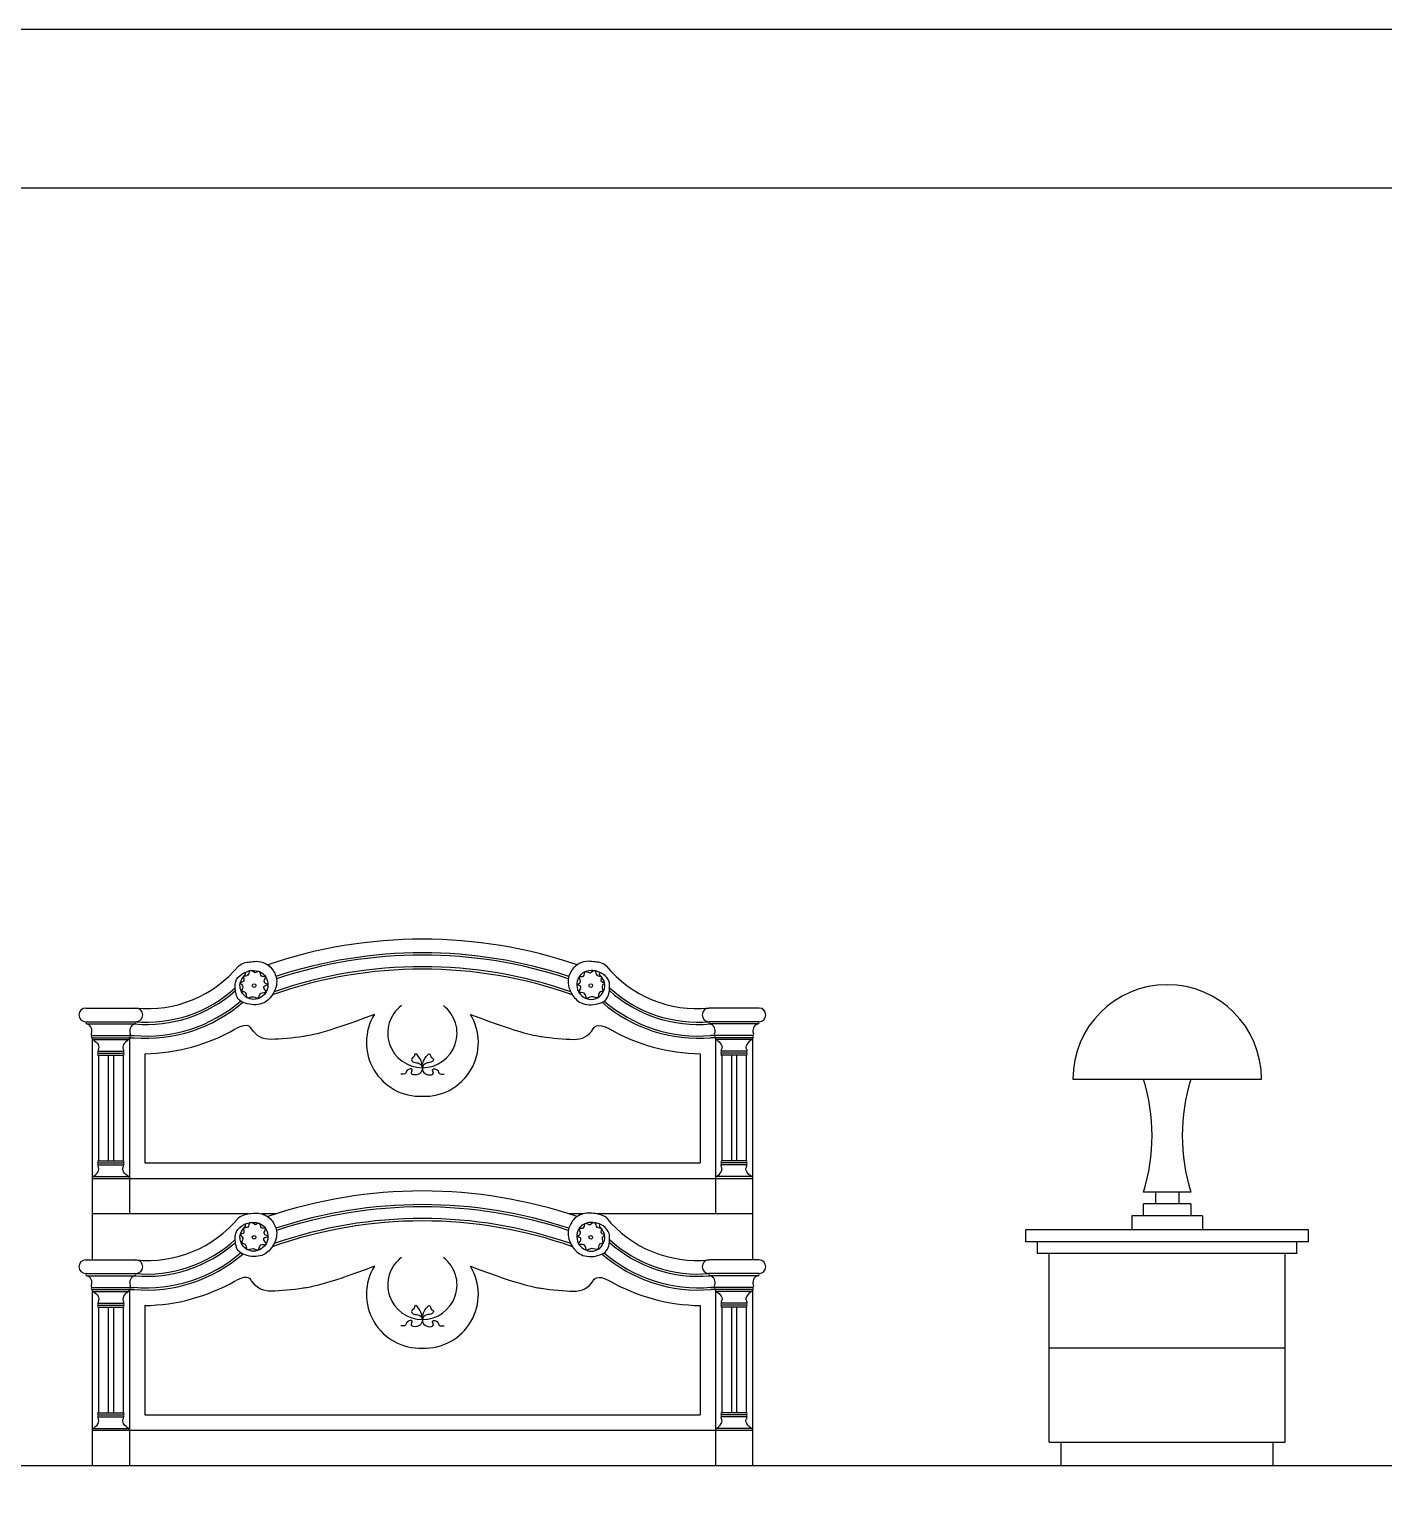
# Model space of a CAD drawing. Header units: inches. Extents: x 18.5 to 61, y 8.5 to 33.3.
# Drawn here: x 33.305 to 36.177, y 30.171 to 33.277 of the extents above; entities that cross this region are included whole.
import ezdxf

# ---------------------------------------------------------------- set-up
doc = ezdxf.new("R2010")
doc.units = ezdxf.units.IN
doc.header["$MEASUREMENT"] = 0
for name, color, linetype in [('02', 2, 'Continuous'), ('1', 1, 'Continuous'), ('kadrbm', 4, 'Continuous')]:
    doc.layers.add(name, color=color, linetype=linetype)

# ---------------------------------------------------------------- blocks, each defined once
blk = doc.blocks.new('kadrbm')
at = {"layer": 'kadrbm', "color": 4}
blk.add_lwpolyline([(0, 0), (0, 24.7972), (21, 24.7972), (21, 0), (0, 0)], close=True, dxfattribs=at)
blk.add_lwpolyline([(20.6631, 0.3257), (20.6631, 24.4603), (0.3369, 24.4603), (0.3369, 0.3257), (20.6631, 0.3257)], dxfattribs=at)

msp = doc.modelspace()

# ---------------------------------------------------------------- linework, layer by layer
at = {"layer": '02'}
for p, q in [((35.5179, 31.0504), (35.9179, 31.0504)), ((35.7679, 30.8104), (35.6679, 30.8104)), ((35.7679, 30.7854), (35.6679, 30.7854)), ((35.6679, 30.7604), (35.6679, 30.7854)), ((35.6929, 30.8104), (35.6929, 30.7854)), ((35.7429, 30.8104), (35.7429, 30.7854)), ((35.7679, 30.7854), (35.7679, 30.7604)), ((35.7929, 30.7604), (35.6429, 30.7604)), ((35.6429, 30.7604), (35.6429, 30.7304)), ((35.7929, 30.7604), (35.7929, 30.7304)), ((36.0179, 30.7304), (35.4179, 30.7304)), ((35.4179, 30.7054), (35.4179, 30.7304)), ((36.0179, 30.7054), (36.0179, 30.7304)), ((36.0179, 30.7054), (35.4179, 30.7054)), ((35.4429, 30.6804), (35.4429, 30.7054)), ((35.9929, 30.6804), (35.9929, 30.7054)), ((35.9929, 30.6804), (35.4429, 30.6804)), ((35.4679, 30.2804), (35.4679, 30.6804)), ((35.9679, 30.2804), (35.9679, 30.6804)), ((35.4679, 30.4804), (35.9679, 30.4804)), ((35.4679, 30.2804), (35.9679, 30.2804)), ((35.4929, 30.2304), (35.4929, 30.2804)), ((35.9429, 30.2304), (35.9429, 30.2804))]:
    msp.add_line(p, q, dxfattribs=at)
for centre, radius, start, end in [((35.7179, 31.0504), 0.2, 0, 180), ((35.274, 30.9304), 0.4117, 343.0545, 16.9455), ((36.1617, 30.9304), 0.4117, 163.0545, 196.9455)]:
    msp.add_arc(centre, radius, start, end, dxfattribs=at)
at = {"layer": '1'}
for p, q in [((33.4247, 31.201), (33.5308, 31.201)), ((34.8523, 31.201), (34.7462, 31.201)), ((33.4247, 31.172), (33.5308, 31.172)), ((33.4268, 31.1673), (33.5286, 31.1673)), ((34.8523, 31.172), (34.7462, 31.172)), ((34.8501, 31.1673), (34.7483, 31.1673)), ((33.4384, 31.1426), (33.5272, 31.1426)), ((33.4384, 31.1379), (33.4384, 30.6669)), ((33.4384, 31.1379), (33.527, 31.1379)), ((33.4404, 31.134), (33.5151, 31.134)), ((33.517, 31.1379), (33.517, 30.7645)), ((34.8385, 31.1426), (34.7497, 31.1426)), ((34.8385, 31.1379), (34.75, 31.1379)), ((34.76, 31.1379), (34.76, 30.7645)), ((34.8366, 31.134), (34.7619, 31.134)), ((34.8385, 31.1379), (34.8385, 30.6669)), ((33.4517, 31.1092), (33.5038, 31.1092)), ((33.4517, 31.105), (33.5038, 31.105)), ((33.4517, 31.1007), (33.4517, 30.8768)), ((33.4517, 31.1007), (33.5038, 31.1007)), ((33.4722, 31.1007), (33.4722, 30.8768)), ((33.4833, 31.1007), (33.4833, 30.8768)), ((33.5038, 31.1007), (33.5038, 30.8768)), ((33.5497, 31.1041), (33.5497, 30.8724)), ((34.7272, 31.1041), (34.7272, 30.8724)), ((34.8253, 31.1092), (34.7732, 31.1092)), ((34.8253, 31.105), (34.7732, 31.105)), ((34.8253, 31.1007), (34.7732, 31.1007)), ((34.7732, 31.1007), (34.7732, 30.8768)), ((34.7937, 31.1007), (34.7937, 30.8768)), ((34.8048, 31.1007), (34.8048, 30.8768)), ((34.8253, 31.1007), (34.8253, 30.8768)), ((33.4517, 30.8768), (33.5038, 30.8768)), ((34.8253, 30.8768), (34.7732, 30.8768)), ((33.4517, 30.8726), (33.5038, 30.8726)), ((33.4517, 30.8683), (33.5038, 30.8683)), ((33.5497, 30.8724), (34.7272, 30.8724)), ((34.8253, 30.8726), (34.7732, 30.8726)), ((34.8253, 30.8683), (34.7732, 30.8683)), ((33.4384, 30.8396), (34.8385, 30.8396)), ((33.4404, 30.8435), (33.5151, 30.8435)), ((34.8366, 30.8435), (34.7619, 30.8435)), ((33.7689, 30.7645), (33.4384, 30.7645)), ((33.8283, 30.7645), (33.7977, 30.7645)), ((34.4793, 30.7645), (34.4486, 30.7645)), ((34.8385, 30.7645), (34.5081, 30.7645)), ((33.4247, 30.6669), (33.5308, 30.6669)), ((34.8523, 30.6669), (34.7462, 30.6669)), ((33.4247, 30.638), (33.5308, 30.638)), ((33.4268, 30.6332), (33.5286, 30.6332)), ((34.8523, 30.638), (34.7462, 30.638)), ((34.8501, 30.6332), (34.7483, 30.6332)), ((33.4384, 30.6086), (33.5272, 30.6086)), ((33.4384, 30.6038), (33.527, 30.6038)), ((33.4384, 30.6038), (33.4384, 30.2304)), ((33.4404, 30.5999), (33.5151, 30.5999)), ((33.517, 30.6038), (33.517, 30.2304)), ((34.8385, 30.6086), (34.7497, 30.6086)), ((34.8385, 30.6038), (34.75, 30.6038)), ((34.76, 30.6038), (34.76, 30.2304)), ((34.8366, 30.5999), (34.7619, 30.5999)), ((34.8385, 30.6038), (34.8385, 30.2304)), ((33.4517, 30.5751), (33.5038, 30.5751)), ((33.4517, 30.5709), (33.5038, 30.5709)), ((33.4517, 30.5666), (33.5038, 30.5666)), ((33.4517, 30.5666), (33.4517, 30.3427)), ((33.4722, 30.5666), (33.4722, 30.3427)), ((33.4833, 30.5666), (33.4833, 30.3427)), ((33.5038, 30.5666), (33.5038, 30.3427)), ((33.5497, 30.57), (33.5497, 30.3383)), ((34.7272, 30.57), (34.7272, 30.3383)), ((34.8253, 30.5751), (34.7732, 30.5751)), ((34.8253, 30.5709), (34.7732, 30.5709)), ((34.8253, 30.5666), (34.7732, 30.5666)), ((34.7732, 30.5666), (34.7732, 30.3427)), ((34.7937, 30.5666), (34.7937, 30.3427)), ((34.8048, 30.5666), (34.8048, 30.3427)), ((34.8253, 30.5666), (34.8253, 30.3427)), ((33.4517, 30.3427), (33.5038, 30.3427)), ((33.4517, 30.3385), (33.5038, 30.3385)), ((33.4517, 30.3342), (33.5038, 30.3342)), ((33.5497, 30.3383), (34.7272, 30.3383)), ((34.8253, 30.3427), (34.7732, 30.3427)), ((34.8253, 30.3385), (34.7732, 30.3385)), ((34.8253, 30.3342), (34.7732, 30.3342)), ((33.4384, 30.3055), (34.8385, 30.3055)), ((33.4404, 30.3094), (33.5151, 30.3094)), ((34.8366, 30.3094), (34.7619, 30.3094)), ((20.3274, 30.2304), (37.6916, 30.2304)), ((33.4384, 30.2304), (34.8385, 30.2304))]:
    msp.add_line(p, q, dxfattribs=at)
for centre in [(33.7816, 31.2488), (34.4954, 31.2488), (33.7816, 30.7147), (34.4954, 30.7147)]:
    msp.add_circle(centre, 0.00389, dxfattribs=at)
for centre, radius, start, end in [((34.1385, 30.3322), 1.0149, 71.1372, 108.8628), ((34.1385, 30.3322), 0.9859, 71.6406, 108.3594), ((34.1385, 30.3322), 0.9811, 71.6177, 108.3823), ((33.5562, 31.4492), 0.2495, 264.1486, 320.5863), ((34.1385, 30.3322), 0.9514, 70.4471, 109.5529), ((34.1385, 30.3322), 0.9565, 70.8094, 109.1906), ((34.7207, 31.4492), 0.2495, 219.4137, 275.8514), ((33.7604, 31.2731), 0.00296, 353.4372, 85.0792), ((34.5166, 31.2731), 0.00296, 94.9208, 186.5628), ((33.5536, 31.4486), 0.2825, 264.9126, 311.8298), ((33.5538, 31.4487), 0.2778, 264.8391, 312.5125), ((34.7234, 31.4486), 0.2825, 228.1702, 275.0874), ((34.7231, 31.4487), 0.2778, 227.4875, 275.1609), ((33.4247, 31.1865), 0.0145, 90, 270), ((33.5531, 31.4483), 0.3115, 265.1132, 310.9716), ((33.553, 31.4484), 0.3068, 265.1129, 310.6613), ((33.5308, 31.1865), 0.0145, 270, 90), ((34.1339, 31.1278), 0.1141, 148.4296, 272.2938), ((34.1385, 31.1478), 0.0734, 127.3104, 52.6896), ((34.143, 31.1278), 0.1141, 267.7062, 31.5704), ((34.7239, 31.4483), 0.3115, 229.0284, 274.8868), ((34.724, 31.4484), 0.3068, 229.3387, 274.8871), ((34.7462, 31.1865), 0.0145, 90, 270), ((34.8523, 31.1865), 0.0145, 270, 90), ((33.4268, 31.1697), 0.00238, 90, 270), ((33.4229, 31.153), 0.0148, 335.902, 74.7752), ((33.5325, 31.153), 0.0148, 105.2248, 204.098), ((33.5286, 31.1697), 0.00238, 270, 90), ((33.5448, 31.4997), 0.3956, 270.7077, 299.8501), ((34.7321, 31.4997), 0.3956, 240.1499, 269.2923), ((34.7483, 31.1697), 0.00238, 90, 270), ((34.7445, 31.153), 0.0148, 335.902, 74.7752), ((34.854, 31.153), 0.0148, 105.2248, 204.098), ((34.8501, 31.1697), 0.00238, 270, 90), ((33.4387, 31.1454), 0.00274, 144.3617, 265.481), ((33.4384, 31.1403), 0.00238, 90, 270), ((33.4404, 31.1359), 0.00195, 90, 270), ((33.5151, 31.1359), 0.00195, 270, 90), ((33.5168, 31.1454), 0.00274, 274.519, 35.6383), ((33.517, 31.1403), 0.00238, 270, 90), ((34.7602, 31.1454), 0.00274, 144.3617, 265.481), ((34.76, 31.1403), 0.00238, 90, 270), ((34.7619, 31.1359), 0.00195, 90, 270), ((34.8366, 31.1359), 0.00195, 270, 90), ((34.8383, 31.1454), 0.00274, 274.519, 35.6383), ((34.8385, 31.1403), 0.00238, 270, 90), ((33.4517, 31.1071), 0.00213, 90, 270), ((33.4517, 31.1028), 0.00213, 90, 270), ((33.5038, 31.1071), 0.00213, 270, 90), ((33.5038, 31.1028), 0.00213, 270, 90), ((34.7732, 31.1071), 0.00213, 90, 270), ((34.7732, 31.1028), 0.00213, 90, 270), ((34.8253, 31.1071), 0.00213, 270, 90), ((34.8253, 31.1028), 0.00213, 270, 90), ((33.4517, 30.8747), 0.00213, 90, 270), ((33.5038, 30.8747), 0.00213, 270, 90), ((34.7732, 30.8747), 0.00213, 90, 270), ((34.8253, 30.8747), 0.00213, 270, 90), ((33.4517, 30.8704), 0.00213, 90, 270), ((33.5038, 30.8704), 0.00213, 270, 90), ((34.7732, 30.8704), 0.00213, 90, 270), ((34.8253, 30.8704), 0.00213, 270, 90), ((33.4404, 30.8416), 0.00195, 90, 270), ((33.5151, 30.8416), 0.00195, 270, 90), ((34.1385, 29.7981), 1.0149, 71.1372, 108.8628), ((34.7619, 30.8416), 0.00195, 90, 270), ((34.8366, 30.8416), 0.00195, 270, 90), ((34.1385, 29.7981), 0.9859, 71.6406, 108.3594), ((33.5562, 30.9151), 0.2495, 264.1486, 320.5863), ((34.1385, 29.7981), 0.9565, 70.8094, 109.1906), ((34.1385, 29.7981), 0.9811, 71.6177, 108.3823), ((34.7207, 30.9151), 0.2495, 219.4137, 275.8514), ((33.7604, 30.739), 0.00296, 353.4372, 85.0792), ((34.1385, 29.7981), 0.9514, 70.4471, 109.5529), ((34.5166, 30.739), 0.00296, 94.9208, 186.5628), ((33.5536, 30.9145), 0.2825, 264.9126, 311.8298), ((33.5538, 30.9146), 0.2778, 264.8391, 312.5125), ((34.7234, 30.9145), 0.2825, 228.1702, 275.0874), ((34.7231, 30.9146), 0.2778, 227.4875, 275.1609), ((33.4247, 30.6524), 0.0145, 90, 270), ((33.5531, 30.9143), 0.3115, 265.1132, 310.9716), ((33.553, 30.9143), 0.3068, 265.1129, 310.6613), ((33.5308, 30.6524), 0.0145, 270, 90), ((34.1385, 30.6137), 0.0734, 127.3104, 52.6896), ((34.7239, 30.9143), 0.3115, 229.0284, 274.8868), ((34.724, 30.9143), 0.3068, 229.3387, 274.8871), ((34.7462, 30.6524), 0.0145, 90, 270), ((34.8523, 30.6524), 0.0145, 270, 90), ((33.4268, 30.6356), 0.00238, 90, 270), ((33.4229, 30.6189), 0.0148, 335.902, 74.7752), ((33.5325, 30.6189), 0.0148, 105.2248, 204.098), ((33.5286, 30.6356), 0.00238, 270, 90), ((34.1339, 30.5937), 0.1141, 148.4296, 272.2938), ((34.143, 30.5937), 0.1141, 267.7062, 31.5704), ((34.7483, 30.6356), 0.00238, 90, 270), ((34.7445, 30.6189), 0.0148, 335.902, 74.7752), ((34.854, 30.6189), 0.0148, 105.2248, 204.098), ((34.8501, 30.6356), 0.00238, 270, 90), ((33.4387, 30.6113), 0.00274, 144.3617, 265.481), ((33.4384, 30.6062), 0.00238, 90, 270), ((33.4404, 30.6018), 0.00195, 90, 270), ((33.5151, 30.6018), 0.00195, 270, 90), ((33.5168, 30.6113), 0.00274, 274.519, 35.6383), ((33.517, 30.6062), 0.00238, 270, 90), ((33.5448, 30.9656), 0.3956, 270.7077, 299.8501), ((34.7321, 30.9656), 0.3956, 240.1499, 269.2923), ((34.7602, 30.6113), 0.00274, 144.3617, 265.481), ((34.76, 30.6062), 0.00238, 90, 270), ((34.7619, 30.6018), 0.00195, 90, 270), ((34.8366, 30.6018), 0.00195, 270, 90), ((34.8383, 30.6113), 0.00274, 274.519, 35.6383), ((34.8385, 30.6062), 0.00238, 270, 90), ((33.4517, 30.573), 0.00213, 90, 270), ((33.4517, 30.5687), 0.00213, 90, 270), ((33.5038, 30.573), 0.00213, 270, 90), ((33.5038, 30.5687), 0.00213, 270, 90), ((34.7732, 30.573), 0.00213, 90, 270), ((34.7732, 30.5687), 0.00213, 90, 270), ((34.8253, 30.573), 0.00213, 270, 90), ((34.8253, 30.5687), 0.00213, 270, 90), ((33.4517, 30.3406), 0.00213, 90, 270), ((33.4517, 30.3363), 0.00213, 90, 270), ((33.5038, 30.3406), 0.00213, 270, 90), ((33.5038, 30.3363), 0.00213, 270, 90), ((34.7732, 30.3406), 0.00213, 90, 270), ((34.7732, 30.3363), 0.00213, 90, 270), ((34.8253, 30.3406), 0.00213, 270, 90), ((34.8253, 30.3363), 0.00213, 270, 90), ((33.4404, 30.3075), 0.00195, 90, 270), ((33.5151, 30.3075), 0.00195, 270, 90), ((34.7619, 30.3075), 0.00195, 90, 270), ((34.8366, 30.3075), 0.00195, 270, 90)]:
    msp.add_arc(centre, radius, start, end, dxfattribs=at)
for points, knots in [([(33.8151, 31.2889), (33.8103, 31.2926), (33.8186, 31.2856), (33.8235, 31.2792), (33.83, 31.2641), (33.8298, 31.2486), (33.8215, 31.2281), (33.8018, 31.2071), (33.7723, 31.2072), (33.7444, 31.2174), (33.7409, 31.2402), (33.7426, 31.2674), (33.7747, 31.2874), (33.8074, 31.2735), (33.8122, 31.2488), (33.8061, 31.2271), (33.7776, 31.2129), (33.7513, 31.2326), (33.7497, 31.2579), (33.7633, 31.2727)], [0.0986489, 0.0986489, 0.0986489, 0.0986489, 0.0995236, 0.1152622, 0.1281503, 0.1460836, 0.1650468, 0.1942331, 0.2303551, 0.249261, 0.2807529, 0.2905847, 0.3335182, 0.3689346, 0.3880477, 0.4061796, 0.442017, 0.4706134, 0.4900083, 0.4900083, 0.4900083, 0.4900083]), ([(33.749, 31.2908), (33.7524, 31.2935), (33.7626, 31.2981), (33.7775, 31.2995), (33.7929, 31.3011), (33.8045, 31.2966), (33.8103, 31.2926)], [0.02138529, 0.02138529, 0.02138529, 0.02138529, 0.03503786, 0.04776722, 0.06591124, 0.09135141, 0.09135141, 0.09135141, 0.09135141]), ([(34.4666, 31.2926), (34.4617, 31.2887), (34.4584, 31.2856), (34.4535, 31.2792), (34.4469, 31.2641), (34.4471, 31.2486), (34.4554, 31.2281), (34.4751, 31.2071), (34.5047, 31.2072), (34.5326, 31.2174), (34.5361, 31.2402), (34.5343, 31.2674), (34.5023, 31.2874), (34.4696, 31.2735), (34.4647, 31.2488), (34.4709, 31.2271), (34.4994, 31.2129), (34.5257, 31.2326), (34.5273, 31.2579), (34.5136, 31.2727)], [0.0986489, 0.0986489, 0.0986489, 0.0986489, 0.0995236, 0.1152622, 0.1281503, 0.1460836, 0.1650468, 0.1942331, 0.2303551, 0.249261, 0.2807529, 0.2905847, 0.3335182, 0.3689346, 0.3880477, 0.4061796, 0.442017, 0.4706134, 0.4900083, 0.4900083, 0.4900083, 0.4900083]), ([(34.528, 31.2908), (34.5245, 31.2935), (34.5144, 31.2981), (34.4995, 31.2995), (34.4841, 31.3011), (34.4724, 31.2966), (34.4666, 31.2926)], [0.02138529, 0.02138529, 0.02138529, 0.02138529, 0.03503786, 0.04776722, 0.06591124, 0.09135141, 0.09135141, 0.09135141, 0.09135141]), ([(34.0367, 31.1875), (33.9253, 31.1449), (33.8951, 31.1421), (33.8646, 31.1372), (33.8367, 31.1351), (33.7995, 31.1341), (33.7861, 31.1413), (33.7747, 31.1589), (33.7698, 31.1717), (33.7418, 31.1566)], [0.14861352, 0.14861352, 0.14861352, 0.14861352, 0.16157381, 0.16157381, 0.19184745, 0.19184745, 0.22212109, 0.22212109, 0.22657078, 0.22657078, 0.22657078, 0.22657078]), ([(34.2402, 31.1875), (34.3516, 31.1449), (34.3818, 31.1421), (34.4123, 31.1372), (34.4402, 31.1351), (34.4774, 31.1341), (34.4909, 31.1413), (34.5022, 31.1589), (34.5072, 31.1717), (34.5352, 31.1566)], [0.14861352, 0.14861352, 0.14861352, 0.14861352, 0.16157381, 0.16157381, 0.19184745, 0.19184745, 0.22212109, 0.22212109, 0.22657078, 0.22657078, 0.22657078, 0.22657078]), ([(33.749, 30.7567), (33.7524, 30.7594), (33.7626, 30.7641), (33.7775, 30.7654), (33.7951, 30.7672), (33.8131, 30.7586), (33.8235, 30.7451), (33.83, 30.73), (33.8298, 30.7145), (33.8215, 30.6941), (33.8018, 30.673), (33.7723, 30.6731), (33.7444, 30.6834), (33.7409, 30.7061), (33.7426, 30.7334), (33.7747, 30.7533), (33.8074, 30.7394), (33.8122, 30.7147), (33.8061, 30.693), (33.7776, 30.6788), (33.7513, 30.6985), (33.7497, 30.7238), (33.7633, 30.7386)], [0.0213853, 0.0213853, 0.0213853, 0.0213853, 0.0350379, 0.0477672, 0.0659112, 0.0995236, 0.1152622, 0.1281503, 0.1460836, 0.1650468, 0.1942331, 0.2303551, 0.249261, 0.2807529, 0.2905847, 0.3335182, 0.3689346, 0.3880477, 0.4061796, 0.442017, 0.4706134, 0.4900083, 0.4900083, 0.4900083, 0.4900083]), ([(34.528, 30.7567), (34.5245, 30.7594), (34.5144, 30.7641), (34.4995, 30.7654), (34.4819, 30.7672), (34.4638, 30.7586), (34.4535, 30.7451), (34.4469, 30.73), (34.4471, 30.7145), (34.4554, 30.6941), (34.4751, 30.673), (34.5047, 30.6731), (34.5326, 30.6834), (34.5361, 30.7061), (34.5343, 30.7334), (34.5023, 30.7533), (34.4696, 30.7394), (34.4647, 30.7147), (34.4709, 30.693), (34.4994, 30.6788), (34.5257, 30.6985), (34.5273, 30.7238), (34.5136, 30.7386)], [0.0213853, 0.0213853, 0.0213853, 0.0213853, 0.0350379, 0.0477672, 0.0659112, 0.0995236, 0.1152622, 0.1281503, 0.1460836, 0.1650468, 0.1942331, 0.2303551, 0.249261, 0.2807529, 0.2905847, 0.3335182, 0.3689346, 0.3880477, 0.4061796, 0.442017, 0.4706134, 0.4900083, 0.4900083, 0.4900083, 0.4900083]), ([(34.0367, 30.6535), (33.9253, 30.6108), (33.8951, 30.608), (33.8646, 30.6031), (33.8367, 30.601), (33.7995, 30.6), (33.7861, 30.6072), (33.7747, 30.6248), (33.7698, 30.6376), (33.7418, 30.6225)], [0.14861352, 0.14861352, 0.14861352, 0.14861352, 0.16157381, 0.16157381, 0.19184745, 0.19184745, 0.22212109, 0.22212109, 0.22657078, 0.22657078, 0.22657078, 0.22657078]), ([(34.2402, 30.6535), (34.3516, 30.6108), (34.3818, 30.608), (34.4123, 30.6031), (34.4402, 30.601), (34.4774, 30.6), (34.4909, 30.6072), (34.5022, 30.6248), (34.5072, 30.6376), (34.5352, 30.6225)], [0.14861352, 0.14861352, 0.14861352, 0.14861352, 0.16157381, 0.16157381, 0.19184745, 0.19184745, 0.22212109, 0.22212109, 0.22657078, 0.22657078, 0.22657078, 0.22657078])]:
    msp.add_open_spline(points, degree=3, knots=knots, dxfattribs=at)
for points in [[(33.7837, 31.2754), (33.7937, 31.2777), (33.7971, 31.2689), (33.8055, 31.2677), (33.8036, 31.2555), (33.8105, 31.2509), (33.8025, 31.2467), (33.8071, 31.2344), (33.7956, 31.2325), (33.7898, 31.2214), (33.7803, 31.2249), (33.7662, 31.2233), (33.7628, 31.234), (33.7556, 31.2373), (33.7576, 31.2467), (33.7526, 31.2546), (33.7596, 31.2583), (33.7589, 31.2673), (33.7685, 31.2705), (33.7718, 31.2796), (33.7837, 31.2754)], [(34.4933, 31.2754), (34.4833, 31.2777), (34.4799, 31.2689), (34.4714, 31.2677), (34.4733, 31.2555), (34.4664, 31.2509), (34.4745, 31.2467), (34.4699, 31.2344), (34.4814, 31.2325), (34.4871, 31.2214), (34.4966, 31.2249), (34.5107, 31.2233), (34.5141, 31.234), (34.5214, 31.2373), (34.5194, 31.2467), (34.5244, 31.2546), (34.5173, 31.2583), (34.518, 31.2673), (34.5085, 31.2705), (34.5051, 31.2796), (34.4933, 31.2754)], [(33.4404, 31.134), (33.4506, 31.1239), (33.4523, 31.1181), (33.4519, 31.1153), (33.4507, 31.1128), (33.4517, 31.1092)], [(33.5151, 31.134), (33.5048, 31.1239), (33.5031, 31.1181), (33.5035, 31.1153), (33.5048, 31.1128), (33.5038, 31.1092)], [(34.7619, 31.134), (34.7721, 31.1239), (34.7739, 31.1181), (34.7734, 31.1153), (34.7722, 31.1128), (34.7732, 31.1092)], [(34.8366, 31.134), (34.8263, 31.1239), (34.8246, 31.1181), (34.825, 31.1153), (34.8263, 31.1128), (34.8253, 31.1092)], [(34.1385, 31.0744), (34.133, 31.0943), (34.1225, 31.1034), (34.1198, 31.0967), (34.1158, 31.0935), (34.1158, 31.0895), (34.1204, 31.086), (34.1314, 31.0836), (34.1385, 31.0744), (34.127, 31.0595), (34.1152, 31.0632), (34.1169, 31.0709), (34.1061, 31.069), (34.1027, 31.0625), (34.0924, 31.061)], [(34.1385, 31.0744), (34.1439, 31.0943), (34.1544, 31.1034), (34.1571, 31.0967), (34.1612, 31.0935), (34.1612, 31.0895), (34.1566, 31.086), (34.1456, 31.0836), (34.1385, 31.0744), (34.15, 31.0595), (34.1617, 31.0632), (34.1601, 31.0709), (34.1709, 31.069), (34.1742, 31.0625), (34.1845, 31.061)], [(33.4404, 30.8435), (33.4506, 30.8536), (33.4523, 30.8594), (33.4519, 30.8622), (33.4507, 30.8647), (33.4517, 30.8683)], [(33.5151, 30.8435), (33.5048, 30.8536), (33.5031, 30.8594), (33.5035, 30.8622), (33.5048, 30.8647), (33.5038, 30.8683)], [(34.7619, 30.8435), (34.7721, 30.8536), (34.7739, 30.8594), (34.7734, 30.8622), (34.7722, 30.8647), (34.7732, 30.8683)], [(34.8366, 30.8435), (34.8263, 30.8536), (34.8246, 30.8594), (34.825, 30.8622), (34.8263, 30.8647), (34.8253, 30.8683)], [(33.7837, 30.7413), (33.7937, 30.7436), (33.7971, 30.7348), (33.8055, 30.7337), (33.8036, 30.7214), (33.8105, 30.7168), (33.8025, 30.7126), (33.8071, 30.7004), (33.7956, 30.6984), (33.7898, 30.6874), (33.7803, 30.6908), (33.7662, 30.6892), (33.7628, 30.6999), (33.7556, 30.7033), (33.7576, 30.7126), (33.7526, 30.7205), (33.7596, 30.7242), (33.7589, 30.7332), (33.7685, 30.7364), (33.7718, 30.7455), (33.7837, 30.7413)], [(34.4933, 30.7413), (34.4833, 30.7436), (34.4799, 30.7348), (34.4714, 30.7337), (34.4733, 30.7214), (34.4664, 30.7168), (34.4745, 30.7126), (34.4699, 30.7004), (34.4814, 30.6984), (34.4871, 30.6874), (34.4966, 30.6908), (34.5107, 30.6892), (34.5141, 30.6999), (34.5214, 30.7033), (34.5194, 30.7126), (34.5244, 30.7205), (34.5173, 30.7242), (34.518, 30.7332), (34.5085, 30.7364), (34.5051, 30.7455), (34.4933, 30.7413)], [(33.4404, 30.5999), (33.4506, 30.5898), (33.4523, 30.584), (33.4519, 30.5812), (33.4507, 30.5788), (33.4517, 30.5751)], [(33.5151, 30.5999), (33.5048, 30.5898), (33.5031, 30.584), (33.5035, 30.5812), (33.5048, 30.5788), (33.5038, 30.5751)], [(34.7619, 30.5999), (34.7721, 30.5898), (34.7739, 30.584), (34.7734, 30.5812), (34.7722, 30.5788), (34.7732, 30.5751)], [(34.8366, 30.5999), (34.8263, 30.5898), (34.8246, 30.584), (34.825, 30.5812), (34.8263, 30.5788), (34.8253, 30.5751)], [(34.1385, 30.5403), (34.133, 30.5602), (34.1225, 30.5694), (34.1198, 30.5626), (34.1158, 30.5594), (34.1158, 30.5554), (34.1204, 30.5519), (34.1314, 30.5495), (34.1385, 30.5403), (34.127, 30.5254), (34.1152, 30.5291), (34.1169, 30.5368), (34.1061, 30.535), (34.1027, 30.5284), (34.0924, 30.5269)], [(34.1385, 30.5403), (34.1439, 30.5602), (34.1544, 30.5694), (34.1571, 30.5626), (34.1612, 30.5594), (34.1612, 30.5554), (34.1566, 30.5519), (34.1456, 30.5495), (34.1385, 30.5403), (34.15, 30.5254), (34.1617, 30.5291), (34.1601, 30.5368), (34.1709, 30.535), (34.1742, 30.5284), (34.1845, 30.5269)], [(33.4404, 30.3094), (33.4506, 30.3195), (33.4523, 30.3254), (33.4519, 30.3281), (33.4507, 30.3306), (33.4517, 30.3342)], [(33.5151, 30.3094), (33.5048, 30.3195), (33.5031, 30.3254), (33.5035, 30.3281), (33.5048, 30.3306), (33.5038, 30.3342)], [(34.7619, 30.3094), (34.7721, 30.3195), (34.7739, 30.3254), (34.7734, 30.3281), (34.7722, 30.3306), (34.7732, 30.3342)], [(34.8366, 30.3094), (34.8263, 30.3195), (34.8246, 30.3254), (34.825, 30.3281), (34.8263, 30.3306), (34.8253, 30.3342)]]:
    msp.add_spline(points, degree=3, dxfattribs=at)

# ---------------------------------------------------------------- block references
at = {"layer": 'kadrbm'}
msp.add_blockref('kadrbm', (18.5047, 8.4798), dxfattribs=at)

doc.saveas('drawing.dxf')
